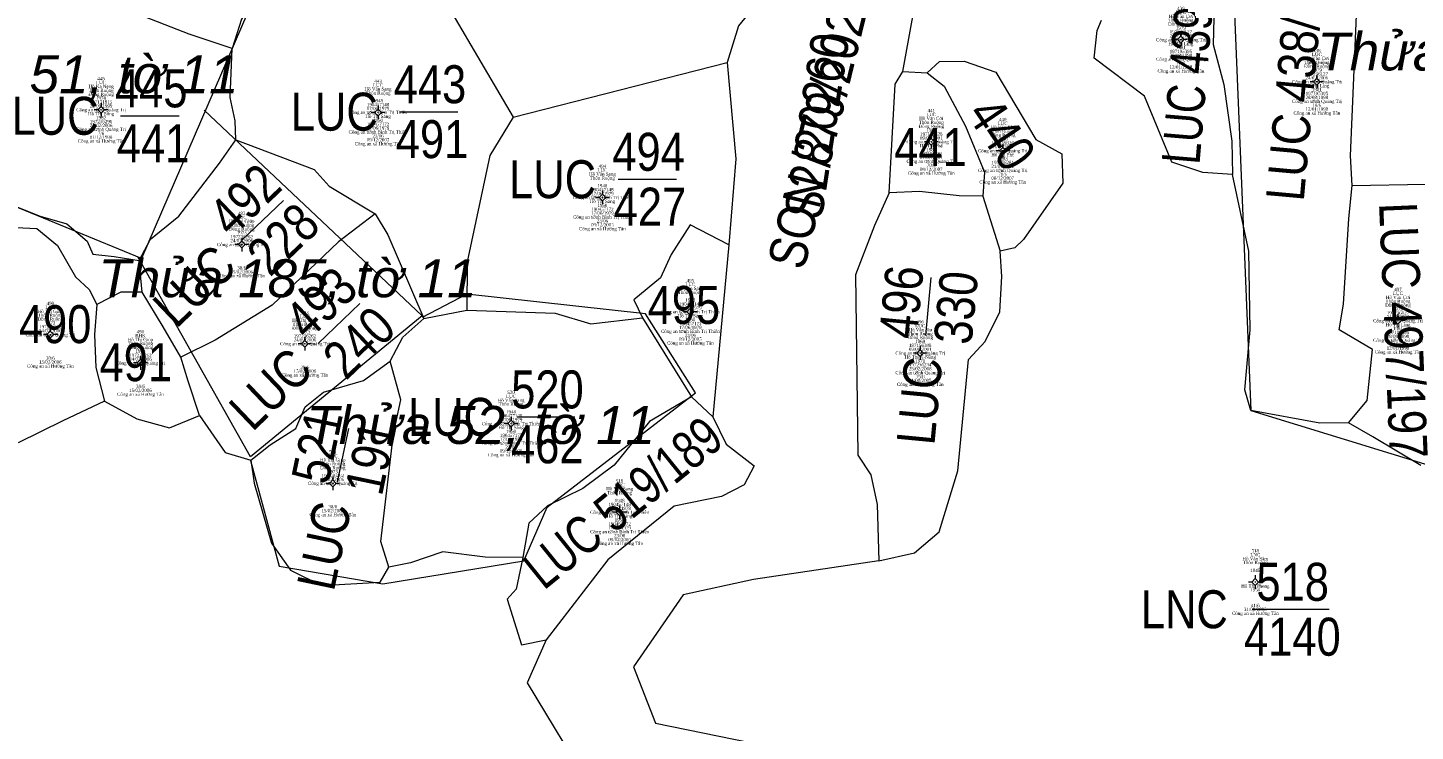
# Model space of a CAD drawing. Header units: metres. Extents: x 545779 to 547235, y 1841259 to 1843294.
# Drawn here: x 546536.8 to 546664.7, y 1842438 to 1842502.9 of the extents above; entities that cross this region are included whole.
import ezdxf
from ezdxf.enums import TextEntityAlignment as Align

# ---------------------------------------------------------------- set-up
doc = ezdxf.new("R2010")
doc.units = ezdxf.units.M
doc.header["$MEASUREMENT"] = 0
for name, color, linetype, lineweight in [('Level 1', 7, 'Continuous', 0), ('Level 10', 7, 'Continuous', 0), ('Level 11', 7, 'Continuous', 0), ('Level 13', 7, 'Continuous', 0), ('Level 14', 7, 'Continuous', 0), ('Level 15', 7, 'Continuous', 0), ('Level 18', 7, 'Continuous', 0), ('Level 23', 7, 'Continuous', 0), ('Level 31', 7, 'Continuous', 0), ('Level 55', 7, 'Continuous', 0)]:
    doc.layers.add(name, color=color, linetype=linetype, lineweight=lineweight)
doc.styles.add('Style-Vnariali', font='Vnariali.shx')
doc.styles.add('Style-vnarialNarrowI', font='vnarialNarrowI.shx')
doc.styles.add('Style-Vntimei', font='Vntimei.shx')

# ---------------------------------------------------------------- blocks, each defined once
blk = doc.blocks.new('N_THUA_605')
at = {"layer": 'Level 13', "color": 230, "linetype": 'Continuous', "lineweight": 0, "style": 'Style-vnarialNarrowI'}
blk.add_text('LUC 438/711', height=3.499985, rotation=0.000132, dxfattribs=at).set_placement((0.307448, 0.000651), align=Align.MIDDLE_CENTER)
blk = doc.blocks.new('N_THUA_606')
at = {"layer": 'Level 13', "color": 230, "linetype": 'Continuous', "lineweight": 0, "style": 'Style-vnarialNarrowI', "width": 0.914285}
blk.add_text('LUC 439/192', height=3.499987, rotation=0.000084, dxfattribs=at).set_placement((0.114476, 0.005174), align=Align.MIDDLE_CENTER)
blk = doc.blocks.new('N_THUA_608')
at = {"layer": 'Level 13', "color": 230, "linetype": 'Continuous', "lineweight": 0, "style": 'Style-vnarialNarrowI'}
blk.add_text('440', height=3.49998, rotation=303.896167, dxfattribs=at).set_placement((0.079224, -0.111615), align=Align.MIDDLE_CENTER)
blk = doc.blocks.new('N_THUA_610')
at = {"layer": 'Level 13', "color": 230, "linetype": 'Continuous', "lineweight": 0, "style": 'Style-vnarialNarrowI'}
blk.add_text('441', height=3.49998, dxfattribs=at).set_placement((0.304692, -0.00001), align=Align.MIDDLE_CENTER)
blk = doc.blocks.new('N_THUA_612')
at = {"layer": 'Level 13', "color": 230, "linetype": 'Continuous', "lineweight": 13, "flags": 128}
blk.add_lwpolyline([(-2.87, 0), (2.51, 0)], dxfattribs=at)
at = {"layer": 'Level 13', "color": 230, "linetype": 'Continuous', "lineweight": 0, "style": 'Style-vnarialNarrowI'}
blk.add_text('443', height=3.49998, dxfattribs=at).set_placement((-0.070515, 0.78), align=Align.CENTER)
blk.add_text('LUC ', height=3.49998, dxfattribs=at).set_placement((-3.771418, -0.00001), align=Align.MIDDLE_RIGHT)
blk.add_text('491', height=3.49998, dxfattribs=at).set_placement((0.124692, -0.78002), align=Align.TOP_CENTER)
blk = doc.blocks.new('N_THUA_615')
at = {"layer": 'Level 13', "color": 230, "linetype": 'Continuous', "lineweight": 13, "flags": 128}
blk.add_lwpolyline([(-2.87, 0), (2.54, 0)], dxfattribs=at)
at = {"layer": 'Level 13', "color": 230, "linetype": 'Continuous', "lineweight": 0, "style": 'Style-vnarialNarrowI'}
blk.add_text('445', height=3.49998, dxfattribs=at).set_placement((-0.031169, 0.78), align=Align.CENTER)
blk.add_text('LUC ', height=3.49998, dxfattribs=at).set_placement((-3.771418, -0.00001), align=Align.MIDDLE_RIGHT)
blk.add_text('441', height=3.49998, dxfattribs=at).set_placement((0.144692, -0.78002), align=Align.TOP_CENTER)
blk = doc.blocks.new('N_THUA_682')
at = {"layer": 'Level 13', "color": 230, "linetype": 'Continuous', "lineweight": 0, "style": 'Style-vnarialNarrowI'}
blk.add_text('490', height=3.49998, dxfattribs=at).set_placement((0.134692, -0.00001), align=Align.MIDDLE_CENTER)
blk = doc.blocks.new('N_THUA_684')
at = {"layer": 'Level 13', "color": 230, "linetype": 'Continuous', "lineweight": 0, "style": 'Style-vnarialNarrowI'}
blk.add_text('491', height=3.49998, dxfattribs=at).set_placement((0.304692, -0.00001), align=Align.MIDDLE_CENTER)
blk = doc.blocks.new('N_THUA_685')
at = {"layer": 'Level 13', "color": 230, "linetype": 'Continuous', "lineweight": 13, "flags": 128}
blk.add_lwpolyline([(-2.83621, -0.000537), (2.475518, -0.000554)], dxfattribs=at)
at = {"layer": 'Level 13', "color": 230, "linetype": 'Continuous', "lineweight": 0, "style": 'Style-vnarialNarrowI'}
blk.add_text('492', height=3.499977, rotation=0.00008, dxfattribs=at).set_placement((-0.066688, 0.776504), align=Align.CENTER)
blk.add_text('LUC ', height=3.499977, rotation=0.00008, dxfattribs=at).set_placement((-3.773814, 0.003114), align=Align.MIDDLE_RIGHT)
blk.add_text('228', height=3.499977, rotation=0.00008, dxfattribs=at).set_placement((-0.007916, -0.780434), align=Align.TOP_CENTER)
blk = doc.blocks.new('N_THUA_686')
at = {"layer": 'Level 13', "color": 230, "linetype": 'Continuous', "lineweight": 13, "flags": 128}
blk.add_lwpolyline([(-2.83621, -0.000537), (2.475518, -0.000554)], dxfattribs=at)
at = {"layer": 'Level 13', "color": 230, "linetype": 'Continuous', "lineweight": 0, "style": 'Style-vnarialNarrowI'}
blk.add_text('493', height=3.499977, rotation=0.00008, dxfattribs=at).set_placement((-0.075019, 0.776504), align=Align.CENTER)
blk.add_text('LUC ', height=3.499977, rotation=0.00008, dxfattribs=at).set_placement((-3.773814, 0.003114), align=Align.MIDDLE_RIGHT)
blk.add_text('240', height=3.499977, rotation=0.00008, dxfattribs=at).set_placement((-0.041455, -0.780434), align=Align.TOP_CENTER)
blk = doc.blocks.new('N_THUA_687')
at = {"layer": 'Level 13', "color": 230, "linetype": 'Continuous', "lineweight": 13, "flags": 128}
blk.add_lwpolyline([(-2.83, 0), (2.53, 0)], dxfattribs=at)
at = {"layer": 'Level 13', "color": 230, "linetype": 'Continuous', "lineweight": 0, "style": 'Style-vnarialNarrowI'}
blk.add_text('494', height=3.49998, dxfattribs=at).set_placement((-0.042599, 0.78), align=Align.CENTER)
blk.add_text('LUC ', height=3.49998, dxfattribs=at).set_placement((-3.771418, -0.00001), align=Align.MIDDLE_RIGHT)
blk.add_text('427', height=3.49998, dxfattribs=at).set_placement((0.089274, -0.78002), align=Align.TOP_CENTER)
blk = doc.blocks.new('N_THUA_689')
at = {"layer": 'Level 13', "color": 230, "linetype": 'Continuous', "lineweight": 0, "style": 'Style-vnarialNarrowI'}
blk.add_text('495', height=3.49998, dxfattribs=at).set_placement((0.138831, -0.00001), align=Align.MIDDLE_CENTER)
blk = doc.blocks.new('N_THUA_690')
at = {"layer": 'Level 13', "color": 230, "linetype": 'Continuous', "lineweight": 13, "flags": 128}
blk.add_lwpolyline([(-2.832898, 0.000376), (2.541359, 0.001887)], dxfattribs=at)
at = {"layer": 'Level 13', "color": 230, "linetype": 'Continuous', "lineweight": 0, "style": 'Style-vnarialNarrowI'}
blk.add_text('496', height=3.499982, rotation=0.000058, dxfattribs=at).set_placement((0.018613, 0.780412), align=Align.CENTER)
blk.add_text('LUC ', height=3.499982, rotation=0.000058, dxfattribs=at).set_placement((-3.769476, -0.007045), align=Align.MIDDLE_RIGHT)
blk.add_text('330', height=3.499982, rotation=0.000058, dxfattribs=at).set_placement((-0.013744, -0.779558), align=Align.TOP_CENTER)
blk = doc.blocks.new('N_THUA_691')
at = {"layer": 'Level 13', "color": 230, "linetype": 'Continuous', "lineweight": 0, "style": 'Style-vnarialNarrowI'}
blk.add_text('LUC 497/197', height=3.499974, rotation=359.999935, dxfattribs=at).set_placement((0.236277, 0.009258), align=Align.MIDDLE_CENTER)
blk = doc.blocks.new('N_THUA_718')
at = {"layer": 'Level 13', "color": 230, "linetype": 'Continuous', "lineweight": 13, "flags": 128}
blk.add_lwpolyline([(-2.61, 0), (4.47, 0)], dxfattribs=at)
at = {"layer": 'Level 13', "color": 230, "linetype": 'Continuous', "lineweight": 0, "style": 'Style-vnarialNarrowI'}
blk.add_text('518', height=3.49998, dxfattribs=at).set_placement((1.098231, 0.78), align=Align.CENTER)
blk.add_text('LNC ', height=3.49998, dxfattribs=at).set_placement((-3.771418, -0.00001), align=Align.MIDDLE_RIGHT)
blk.add_text('4140', height=3.49998, dxfattribs=at).set_placement((1.069544, -0.78002), align=Align.TOP_CENTER)
blk = doc.blocks.new('N_THUA_719')
at = {"layer": 'Level 13', "color": 230, "linetype": 'Continuous', "lineweight": 0, "style": 'Style-vnarialNarrowI', "width": 0.914285}
blk.add_text('LUC 519/189', height=3.499988, rotation=0.000031, dxfattribs=at).set_placement((0.130056, -0.000566), align=Align.MIDDLE_CENTER)
blk = doc.blocks.new('N_THUA_720')
at = {"layer": 'Level 13', "color": 230, "linetype": 'Continuous', "lineweight": 13, "flags": 128}
blk.add_lwpolyline([(-2.84, 0), (2.48, 0)], dxfattribs=at)
at = {"layer": 'Level 13', "color": 230, "linetype": 'Continuous', "lineweight": 0, "style": 'Style-vnarialNarrowI'}
blk.add_text('520', height=3.49998, dxfattribs=at).set_placement((-0.045308, 0.78), align=Align.CENTER)
blk.add_text('LUC ', height=3.49998, dxfattribs=at).set_placement((-3.771418, -0.00001), align=Align.MIDDLE_RIGHT)
blk.add_text('462', height=3.49998, dxfattribs=at).set_placement((-0.062184, -0.78002), align=Align.TOP_CENTER)
blk = doc.blocks.new('N_THUA_721')
at = {"layer": 'Level 13', "color": 230, "linetype": 'Continuous', "lineweight": 13, "flags": 128}
blk.add_lwpolyline([(-2.871268, -0.000624), (2.167227, -0.0043)], dxfattribs=at)
at = {"layer": 'Level 13', "color": 230, "linetype": 'Continuous', "lineweight": 0, "style": 'Style-vnarialNarrowI'}
blk.add_text('521', height=3.499856, rotation=0.000022, dxfattribs=at).set_placement((-0.049931, 0.775724), align=Align.CENTER)
blk.add_text('LUC ', height=3.499856, rotation=0.000022, dxfattribs=at).set_placement((-3.771605, -0.002916), align=Align.MIDDLE_RIGHT)
blk.add_text('191', height=3.499856, rotation=0.000022, dxfattribs=at).set_placement((-0.049494, -0.782487), align=Align.TOP_CENTER)
blk = doc.blocks.new('N_THUA_1134')
at = {"layer": 'Level 13', "color": 230, "linetype": 'Continuous', "lineweight": 0, "style": 'Style-vnarialNarrowI'}
blk.add_text('SON 879/20260', height=3.499976, rotation=359.999982, dxfattribs=at).set_placement((0.117815, -0.003925), align=Align.MIDDLE_CENTER)
blk = doc.blocks.new('N_THUA_1145')
at = {"layer": 'Level 14', "color": 2, "linetype": 'Continuous', "lineweight": 0, "style": 'Style-vnarialNarrowI'}
blk.add_text('S2/20260', height=3.499977, rotation=359.999872, dxfattribs=at).set_placement((0.132249, 0.006741), align=Align.MIDDLE_CENTER)
blk = doc.blocks.new('CENTRD')
at = {"layer": 'Level 11', "linetype": 'Continuous', "lineweight": 0}
h = blk.add_hatch(color=3, dxfattribs=at)
edge = h.paths.add_edge_path()
edge.add_arc((-0.0025, 0), 1.500056, 0, 360)
at = {"layer": 'Level 11', "color": 3, "linetype": 'Continuous', "lineweight": 0}
for p, q in [((-6.200231, 0), (-12.600469, 0)), ((0, 6.200231), (-6.200231, 0)), ((-6.200231, 0), (0, -6.200231)), ((0, 12.600469), (0, 6.200231)), ((6.200231, 0), (0, 6.200231)), ((0, -6.200231), (6.200231, 0)), ((12.400462, 0), (6.200231, 0)), ((0, -6.200231), (0, -12.600469))]:
    blk.add_line(p, q, dxfattribs=at)

msp = doc.modelspace()

# ---------------------------------------------------------------- linework, layer by layer
at = {"layer": 'Level 1', "color": 1, "linetype": 'Continuous', "lineweight": 0}
for p, q in [((546577.27, 1842478.32), (546573.15, 1842476.17)), ((546593.75, 1842476.5), (546577.27, 1842478.32)), ((546598.37, 1842469.24), (546593.75, 1842476.5)), ((546584.68, 1842458.69), (546598.37, 1842469.24)), ((546557.32, 1842462.98), (546559.96, 1842453.25)), ((546582.54, 1842453.74), (546584.68, 1842458.69)), ((546559.96, 1842453.25), (546569.52, 1842451.6)), ((546569.52, 1842451.6), (546582.54, 1842453.74))]:
    msp.add_line(p, q, dxfattribs=at)
at = {"layer": 'Level 1', "color": 1, "linetype": 'Continuous', "lineweight": 0, "flags": 128}
for points in [[(546540.34, 1842518.07), (546557.65, 1842505.7), (546547.26, 1842481.62), (546521.55, 1842492.17)], [(546553.04, 1842495.3), (546573.15, 1842476.34), (546557.32, 1842463.31), (546546.94, 1842481.78)]]:
    msp.add_lwpolyline(points, dxfattribs=at)
at = {"layer": 'Level 10', "color": 7, "linetype": 'Continuous', "lineweight": 0, "flags": 128}
for points in [[(546647.23, 1842515.14), (546647.66, 1842513.76), (546649.66, 1842511.09), (546647.46, 1842506.88), (546646.15, 1842503.77), (546646.09, 1842501.33), (546647.08, 1842497.67), (546647.81, 1842492.43), (546647.88, 1842489.35)], [(546555.62, 1842500.97), (546551.67, 1842502.3), (546541.41, 1842506.32), (546537.68, 1842509.07)], [(546572.89, 1842509.38), (546581.54, 1842494.64)], [(546557.48, 1842505.36), (546556.5, 1842503.68), (546555.62, 1842500.97)], [(546658.92, 1842488.34), (546658.75, 1842491.08), (546659.38, 1842505.52), (546660.24, 1842506.15), (546668.62, 1842506.49)], [(546647.88, 1842489.35), (546645.14, 1842489.55), (546642.28, 1842490.5), (546639.75, 1842496.57), (546635.11, 1842500.08), (546635.39, 1842502.63), (546635.79, 1842503.58)], [(546555.98, 1842492.54), (546555.92, 1842494.31), (546555.44, 1842496.46), (546555.62, 1842500.97)], [(546581.54, 1842494.64), (546601.28, 1842499.68)], [(546617.49, 1842498.86), (546619.73, 1842498.73)], [(546619.73, 1842498.73), (546620.87, 1842499.77), (546623.13, 1842499.82), (546626.06, 1842498.79), (546629.75, 1842492.59), (546632.13, 1842491.26), (546632.22, 1842488.56), (546628.61, 1842483.36), (546627.82, 1842482.61), (546626.45, 1842482.29)], [(546619.73, 1842498.73), (546621.29, 1842497.51), (546623.26, 1842493.81), (546625.01, 1842489.58), (546624.85, 1842487.37)], [(546581.54, 1842494.64), (546579.38, 1842491.1), (546577.31, 1842481.31), (546577.27, 1842476.86)], [(546547.04, 1842481.43), (546548.09, 1842483.4), (546550.71, 1842485.51), (546554.45, 1842490.4), (546555.98, 1842492.54)], [(546555.98, 1842492.54), (546563.19, 1842489.83), (546564.57, 1842488.28), (546568.83, 1842485.74)], [(546658.58, 1842466.45), (546655.94, 1842466.43), (546649.58, 1842467.61), (546649.01, 1842469.51), (546649.51, 1842475.03), (546649.38, 1842482.3), (546647.88, 1842489.35)], [(546624.85, 1842487.37), (546622.68, 1842487.39), (546619.01, 1842487.79), (546616.21, 1842487.67)], [(546624.85, 1842487.37), (546626.45, 1842482.29)], [(546658.58, 1842466.45), (546660.31, 1842468.52), (546660.79, 1842473.21), (546657.71, 1842475.03), (546658.13, 1842477.41), (546658.62, 1842485.29), (546658.92, 1842488.34)], [(546658.92, 1842488.34), (546665.7, 1842488.46)], [(546534.86, 1842486.74), (546537.92, 1842485.52), (546540.38, 1842484.82), (546542.27, 1842483.21), (546542.79, 1842482.01), (546544.75, 1842481.81), (546547.04, 1842481.43)], [(546568.83, 1842485.74), (546565.43, 1842483.14), (546559.33, 1842477.31), (546554.05, 1842474.07), (546550.91, 1842472.51)], [(546568.83, 1842485.74), (546569.98, 1842483.78), (546573.31, 1842476.07)], [(546535.03, 1842484.51), (546537.6, 1842484.39), (546539.52, 1842482.8), (546541.17, 1842479.91), (546542.44, 1842478.76), (546543.14, 1842477.38)], [(546601.42, 1842482.86), (546597.86, 1842484.73), (546596.1, 1842481.99), (546595.13, 1842479.82), (546592.66, 1842477.8), (546593.46, 1842476.13)], [(546615.26, 1842453.73), (546618.54, 1842454.48), (546620.83, 1842456.42), (546622.55, 1842462.04), (546623.53, 1842472.29), (546625.08, 1842473.97), (546626.43, 1842476.68), (546626.61, 1842479.95), (546626.45, 1842482.29)], [(546547.34, 1842478.52), (546547.04, 1842481.43)], [(546547.34, 1842478.52), (546545.35, 1842478.52), (546543.14, 1842477.38)], [(546550.91, 1842472.51), (546549.27, 1842475.3), (546547.34, 1842478.52)], [(546543.14, 1842477.38), (546542.92, 1842474.59), (546543.06, 1842471.55), (546543.86, 1842468.46)], [(546570.21, 1842472.14), (546571.38, 1842474.37), (546573.31, 1842476.07)], [(546573.31, 1842476.07), (546577.27, 1842476.86)], [(546577.27, 1842476.86), (546585.43, 1842476.58), (546588.71, 1842475.58), (546593.46, 1842476.13)], [(546593.46, 1842476.13), (546597.99, 1842468.85)], [(546552.63, 1842467.13), (546551.58, 1842470.3), (546550.91, 1842472.51)], [(546557.35, 1842463.02), (546559.12, 1842464.43), (546561.5, 1842465.95), (546562.36, 1842467.92), (546564.06, 1842469.3), (546567.75, 1842470.36), (546570.21, 1842472.14)], [(546570.07, 1842453.15), (546569.34, 1842455.52), (546570.52, 1842465.45), (546571.18, 1842468.59), (546570.21, 1842472.14)], [(546543.86, 1842468.46), (546540.02, 1842466.65), (546535.9, 1842464.61)], [(546543.86, 1842468.46), (546546.83, 1842466.84), (546549.85, 1842466), (546552.63, 1842467.13)], [(546597.99, 1842468.85), (546594.13, 1842466.59), (546590.85, 1842462.56), (546587.97, 1842460.4), (546584.7, 1842458.8), (546582.98, 1842457.2), (546582.44, 1842454.03)], [(546597.99, 1842468.85), (546599.96, 1842467)], [(546552.63, 1842467.13), (546554.98, 1842463.71), (546557.35, 1842463.02)], [(546665.24, 1842462.51), (546660.82, 1842465.17), (546658.58, 1842466.45)], [(546557.35, 1842463.02), (546557.67, 1842460.9), (546559.26, 1842455.36), (546561, 1842452.86), (546563.88, 1842451.46), (546569.27, 1842451.76), (546570.07, 1842453.15)], [(546582.44, 1842454.03), (546578.95, 1842454.07), (546575.06, 1842454.56), (546572.09, 1842453.56), (546570.07, 1842453.15)], [(546582.44, 1842454.03), (546581.82, 1842451.12), (546581, 1842450.19), (546582.32, 1842445.99), (546584.6, 1842446.44)]]:
    msp.add_lwpolyline(points, dxfattribs=at)
at = {"layer": 'Level 18', "color": 1, "linetype": 'Continuous', "lineweight": 0}
for p, q in [((546647.66, 1842513.76), (546649.58, 1842467.61)), ((546649.58, 1842467.61), (546666.8, 1842462.32))]:
    msp.add_line(p, q, dxfattribs=at)
at = {"layer": 'Level 23', "color": 12, "linetype": 'Continuous', "lineweight": 0, "flags": 128}
for points in [[(546534.86, 1842486.74), (546537.92, 1842485.52), (546540.38, 1842484.82), (546542.27, 1842483.21), (546542.79, 1842482.01), (546544.75, 1842481.81), (546547.04, 1842481.43)], [(546535.03, 1842484.51), (546537.6, 1842484.39), (546539.52, 1842482.8), (546541.17, 1842479.91), (546542.44, 1842478.76), (546543.14, 1842477.38)], [(546547.34, 1842478.52), (546547.04, 1842481.43)], [(546547.34, 1842478.52), (546545.35, 1842478.52), (546543.14, 1842477.38)]]:
    msp.add_lwpolyline(points, dxfattribs=at)
at = {"layer": 'Level 31', "color": 4, "linetype": 'Continuous', "lineweight": 0, "flags": 128}
for points in [[(546572.89, 1842509.38), (546575.69, 1842518.97), (546578.51, 1842521.3), (546588.58, 1842523.04), (546597.28, 1842521.97), (546605.05, 1842520.6), (546609.7, 1842515.52), (546608.41, 1842510.53), (546602.33, 1842503.08), (546601.28, 1842499.68)], [(546617.49, 1842498.86), (546619.14, 1842508.02)], [(546601.28, 1842499.68), (546602.09, 1842490.81), (546601.42, 1842482.86)], [(546616.21, 1842487.67), (546616.78, 1842497.69), (546617.49, 1842498.86)], [(546616.21, 1842487.67), (546614.88, 1842484.66), (546613.11, 1842480.1), (546613.32, 1842463.48), (546614.53, 1842461.65), (546615.11, 1842458.92), (546615.26, 1842453.73)], [(546601.42, 1842482.86), (546599.96, 1842467)], [(546599.96, 1842467), (546601.19, 1842464.48), (546603.77, 1842462.48), (546602.84, 1842460.75), (546600.75, 1842459.68), (546596.38, 1842458.76), (546590.27, 1842453.82), (546584.6, 1842446.44)], [(546615.26, 1842453.73), (546603.7, 1842452.02), (546597.21, 1842450.59), (546592.64, 1842443.97), (546594.68, 1842438.78), (546607.77, 1842436.1), (546645.47, 1842432.35), (546654.71, 1842428.49), (546659.19, 1842422.07), (546664.28, 1842404.87)], [(546584.6, 1842446.44), (546582.82, 1842442.47), (546588.7, 1842432.78), (546596.97, 1842427.87)]]:
    msp.add_lwpolyline(points, dxfattribs=at)

# ---------------------------------------------------------------- block references
at = {"layer": 'Level 11', "color": 3, "linetype": 'Continuous', "lineweight": 0, "xscale": 0.049998, "yscale": 0.049998, "zscale": 0.049998}
for p in [(546643.12, 1842501.79), (546655.66, 1842497.91), (546543.54, 1842495.32), (546569.08, 1842495.08), (546620.1, 1842492.37), (546626.69, 1842491.55), (546589.77, 1842487.24), (546556.51, 1842482.9), (546597.88, 1842476.7), (546663.14, 1842475.88), (546538.86, 1842474.59), (546562.34, 1842473.75), (546619.08, 1842472.89), (546547.17, 1842471.98), (546581.35, 1842466.39), (546564.91, 1842460.88), (546591.36, 1842458.22), (546649.98, 1842451.78)]:
    msp.add_blockref('CENTRD', p, dxfattribs=at)
at = {"layer": 'Level 13', "color": 230, "linetype": 'Continuous', "lineweight": 0}
for name, p, xscale, yscale, zscale, rotation in [('N_THUA_606', (546643.99, 1842501.01), 0.999998, 0.999998, 0.999998, 85.182761), ('N_THUA_605', (546653.74, 1842498.43), 0.999999, 0.999999, 0.999999, 84.817987), ('N_THUA_1134', (546610.04, 1842494.71), 1.000001, 1.000001, 1.000001, 76.283682), ('N_THUA_685', (546558.58, 1842485.25), 1.000001, 1.000001, 1.000001, 43.703423), ('N_THUA_691', (546663.62, 1842475.22), 1.000002, 1.000002, 1.000002, 272.444135), ('N_THUA_686', (546565.61, 1842475.74), 1.000001, 1.000001, 1.000001, 43.703423), ('N_THUA_690', (546619.86, 1842477.34), 0.999999, 0.999999, 0.999999, 84.538508), ('N_THUA_721', (546565.94, 1842463.82), 1.000001, 1.000001, 1.000001, 78.129714), ('N_THUA_719', (546591.57, 1842459.03), 0.999998, 0.999998, 0.999998, 38.945777)]:
    msp.add_blockref(name, p, dxfattribs=dict(at, xscale=xscale, yscale=yscale, zscale=zscale, rotation=rotation))
for name, p in [('N_THUA_615', (546548.19, 1842494.77)), ('N_THUA_612', (546573.94, 1842495.15)), ('N_THUA_608', (546626.52, 1842493.22)), ('N_THUA_687', (546594.07, 1842488.92)), ('N_THUA_610', (546619.72, 1842491.88)), ('N_THUA_689', (546597.15, 1842477.33)), ('N_THUA_682', (546539.17, 1842475.56)), ('N_THUA_684', (546546.44, 1842472.05)), ('N_THUA_720', (546584.75, 1842467.01)), ('N_THUA_718', (546652.33, 1842449.27))]:
    msp.add_blockref(name, p, dxfattribs=at)
at = {"layer": 'Level 14', "color": 2, "linetype": 'Continuous', "lineweight": 0, "xscale": 1.000001, "yscale": 1.000001, "zscale": 1.000001, "rotation": 81.331305}
msp.add_blockref('N_THUA_1145', (546609.54, 1842493.71), dxfattribs=at)

# ---------------------------------------------------------------- texts
at = {"layer": 'Level 15', "color": 3, "linetype": 'Continuous', "lineweight": 0, "char_height": 0.3, "attachment_point": 5, "line_spacing_factor": 0.72, "style": 'Style-Vntimei'}
for s, insert in [('439\\PLUC\\PHå V¨n C¬i\\PTh«n Ruéng\\P§ång Ruéng\\P1979\\P197236127\\P24/02/2006\\PC«ng an t∅nh Qu¶ng TrÞ\\PHå ThÞ Ling\\P1981\\P197105395\\P28/08/1998\\PC«ng an t∅nh Qu¶ng TrÞ\\P18/6\\P12/01/1998\\PC«ng an x· H\xadíng T©n\\P', (546643.12, 1842501.74)), ('438\\PLUC\\PHå V¨n C¬i\\PTh«n Ruéng\\P§ång Ruéng\\P1979\\P197236127\\P24/02/2006\\PC«ng an t∅nh Qu¶ng TrÞ\\PHå ThÞ Ling\\P1981\\P197105395\\P28/08/1998\\PC«ng an t∅nh Qu¶ng TrÞ\\P18/6\\P12/01/1998\\PC«ng an x· H\xadíng T©n\\P', (546655.66, 1842497.86)), ('445\\PLUC\\PHå Ka Neng\\PTh«n Ruéng\\P§ång Ruéng\\P1978\\P197121815\\P21/09/1999\\PC«ng an t∅nh Qu¶ng TrÞ\\PHå ThÞ B«ng\\P1982\\P197236296\\P24/02/2006\\PC«ng an t∅nh Qu¶ng TrÞ\\P7/6\\P01/12/1998\\PC«ng an x· H\xadíng T©n\\P', (546543.54, 1842495.27)), ('443\\PLUC\\PHå V¨n Sang\\PTh«n Ruéng\\P \\P1948\\P190457148\\P17/06/1979\\PC«ng an t∅nh B×nh TrÞ Thiªn\\PHå ThÞ S¸ng\\P1950\\P190457172\\P17/06/1979\\PC«ng an t∅nh B×nh TrÞ Thiªn\\P23/06\\P09/12/2005\\PC«ng an x· H\xadíng T©n\\P', (546569.08, 1842495.03)), ('441\\PLUC\\PHå V¨n Cêi\\PTh«n Ruéng\\P§ång Ruéng\\P1980\\P197159326\\P09/08/2001\\PC«ng an t∅nh Qu¶ng TrÞ\\PHå ThÞ PhÓ\\P1983\\P197156281\\P21/07/2001\\PC«ng an t∅nh Qu¶ng TrÞ\\P70/6\\P08/12/2007\\PC«ng an x· H\xadíng T©n\\P', (546620.1, 1842492.32)), ('440\\PLUC\\PHå V¨n Cêi\\PTh«n Ruéng\\P§ång Ruéng\\P1980\\P197159326\\P09/08/2001\\PC«ng an t∅nh Qu¶ng TrÞ\\PHå ThÞ PhÓ\\P1983\\P197156281\\P21/07/2001\\PC«ng an t∅nh Qu¶ng TrÞ\\P70/6\\P08/12/2007\\PC«ng an x· H\xadíng T©n\\P', (546626.69, 1842491.5)), ('494\\PLUC\\PHå V¨n Sang\\PTh«n Ruéng\\P \\P1948\\P190457148\\P17/06/1979\\PC«ng an t∅nh B×nh TrÞ Thiªn\\PHå ThÞ S¸ng\\P1950\\P190457172\\P17/06/1979\\PC«ng an t∅nh B×nh TrÞ Thiªn\\P23/06\\P09/12/2005\\PC«ng an x· H\xadíng T©n\\P', (546589.77, 1842487.19)), ('492\\PLUC\\PHå ThÞ Gióp\\PTh«n Ruéng\\P§ång Ruéng\\P1973\\P197236262\\P24/02/2006\\PC«ng an t∅nh Qu¶ng TrÞ\\P \\P \\P \\P \\P \\P38/6\\P15/02/2006\\PC«ng an x· H\xadíng T©n\\P', (546556.51, 1842482.85)), ('495\\PLUC\\PHå V¨n Sang\\PTh«n Ruéng\\P \\P1948\\P190457148\\P17/06/1979\\PC«ng an t∅nh B×nh TrÞ Thiªn\\PHå ThÞ S¸ng\\P1950\\P190457172\\P17/06/1979\\PC«ng an t∅nh B×nh TrÞ Thiªn\\P23/06\\P09/12/2005\\PC«ng an x· H\xadíng T©n\\P', (546597.88, 1842476.65)), ('497\\PLUC\\PHå V¨n C¬i\\PTh«n Ruéng\\P§ång Ruéng\\P1979\\P197236127\\P24/02/2006\\PC«ng an t∅nh Qu¶ng TrÞ\\PHå ThÞ Ling\\P1981\\P197105395\\P28/08/1998\\PC«ng an t∅nh Qu¶ng TrÞ\\P18/6\\P12/01/1998\\PC«ng an x· H\xadíng T©n\\P', (546663.14, 1842475.83)), ('490\\PLUC\\PHå ThÞ Gióp\\PTh«n Ruéng\\P§ång Ruéng\\P1973\\P197236262\\P24/02/2006\\PC«ng an t∅nh Qu¶ng TrÞ\\P \\P \\P \\P \\P \\P38/6\\P15/02/2006\\PC«ng an x· H\xadíng T©n\\P', (546538.86, 1842474.54)), ('493\\PLUC\\PHå ThÞ Gióp\\PTh«n Ruéng\\P§ång Ruéng\\P1973\\P197236262\\P24/02/2006\\PC«ng an t∅nh Qu¶ng TrÞ\\P \\P \\P \\P \\P \\P38/6\\P15/02/2006\\PC«ng an x· H\xadíng T©n\\P', (546562.34, 1842473.7)), ('496\\PLUC\\PHå V¨n Siu\\PTh«n Ruéng\\P§ång Ruéng\\P1969\\P197156388\\P09/08/2001\\PC«ng an t∅nh Qu¶ng TrÞ\\PHå ThÞ K-N©ng\\P1971\\P197236234\\P25/02/2006\\PC«ng an t∅nh Qu¶ng TrÞ\\P15/6\\P31/08/2005\\PC«ng an x· H\xadíng T©n\\P', (546619.08, 1842472.84)), ('491\\PBHK\\PHå ThÞ Gióp\\PTh«n Ruéng\\P§ång Ruéng\\P1973\\P197236262\\P24/02/2006\\PC«ng an t∅nh Qu¶ng TrÞ\\P \\P \\P \\P \\P \\P38/6\\P15/02/2006\\PC«ng an x· H\xadíng T©n\\P', (546547.17, 1842471.93)), ('520\\PLUC\\PHå V¨n Sang\\PTh«n Ruéng\\P \\P1948\\P190457148\\P17/06/1979\\PC«ng an t∅nh B×nh TrÞ Thiªn\\PHå ThÞ S¸ng\\P1950\\P190457172\\P17/06/1979\\PC«ng an t∅nh B×nh TrÞ Thiªn\\P23/06\\P09/12/2005\\PC«ng an x· H\xadíng T©n\\P', (546581.35, 1842466.34)), ('521\\PLUC\\PHå ThÞ Gióp\\PTh«n Ruéng\\P§ång Ruéng\\P1973\\P197236262\\P24/02/2006\\PC«ng an t∅nh Qu¶ng TrÞ\\P \\P \\P \\P \\P \\P38/6\\P15/02/2006\\PC«ng an x· H\xadíng T©n\\P', (546564.91, 1842460.83)), ('519\\PLUC\\PHå V¨n Sang\\PTh«n Ruéng\\P \\P1948\\P190457148\\P17/06/1979\\PC«ng an t∅nh B×nh TrÞ Thiªn\\PHå ThÞ S¸ng\\P1950\\P190457172\\P17/06/1979\\PC«ng an t∅nh B×nh TrÞ Thiªn\\P23/06\\P09/12/2005\\PC«ng an x· H\xadíng T©n\\P', (546591.36, 1842458.17)), ('518\\PLNC\\PHå V¨n S©m\\PTh«n Ruéng\\P \\P1945\\P \\P \\P \\PHå ThÞ Phong\\P1950\\P \\P \\P \\P41/6\\P31/08/2005\\PC«ng an x· H\xadíng T©n\\P', (546649.98, 1842451.73))]:
    msp.add_mtext(s, dxfattribs=dict(at, insert=insert))
at = {"layer": 'Level 18', "color": 1, "linetype": 'Continuous', "lineweight": 0, "style": 'Style-Vnariali'}
for s, p in [('Thöa 51, tê 11', (546540.14, 1842498.6)), ('Thöa 185, tê 11', (546560.73, 1842479.79)), ('Thöa 52, tê 11', (546578.55, 1842466.26))]:
    msp.add_text(s, height=3.5, dxfattribs=at).set_placement(p, align=Align.MIDDLE_CENTER)
at = {"layer": 'Level 55', "color": 230, "linetype": 'Continuous', "lineweight": 0, "style": 'Style-Vnariali'}
msp.add_text('Thöa 44 tê 11', height=3.5, dxfattribs=at).set_placement((546671.1, 1842500.7), align=Align.MIDDLE_CENTER)

doc.saveas('drawing.dxf')
